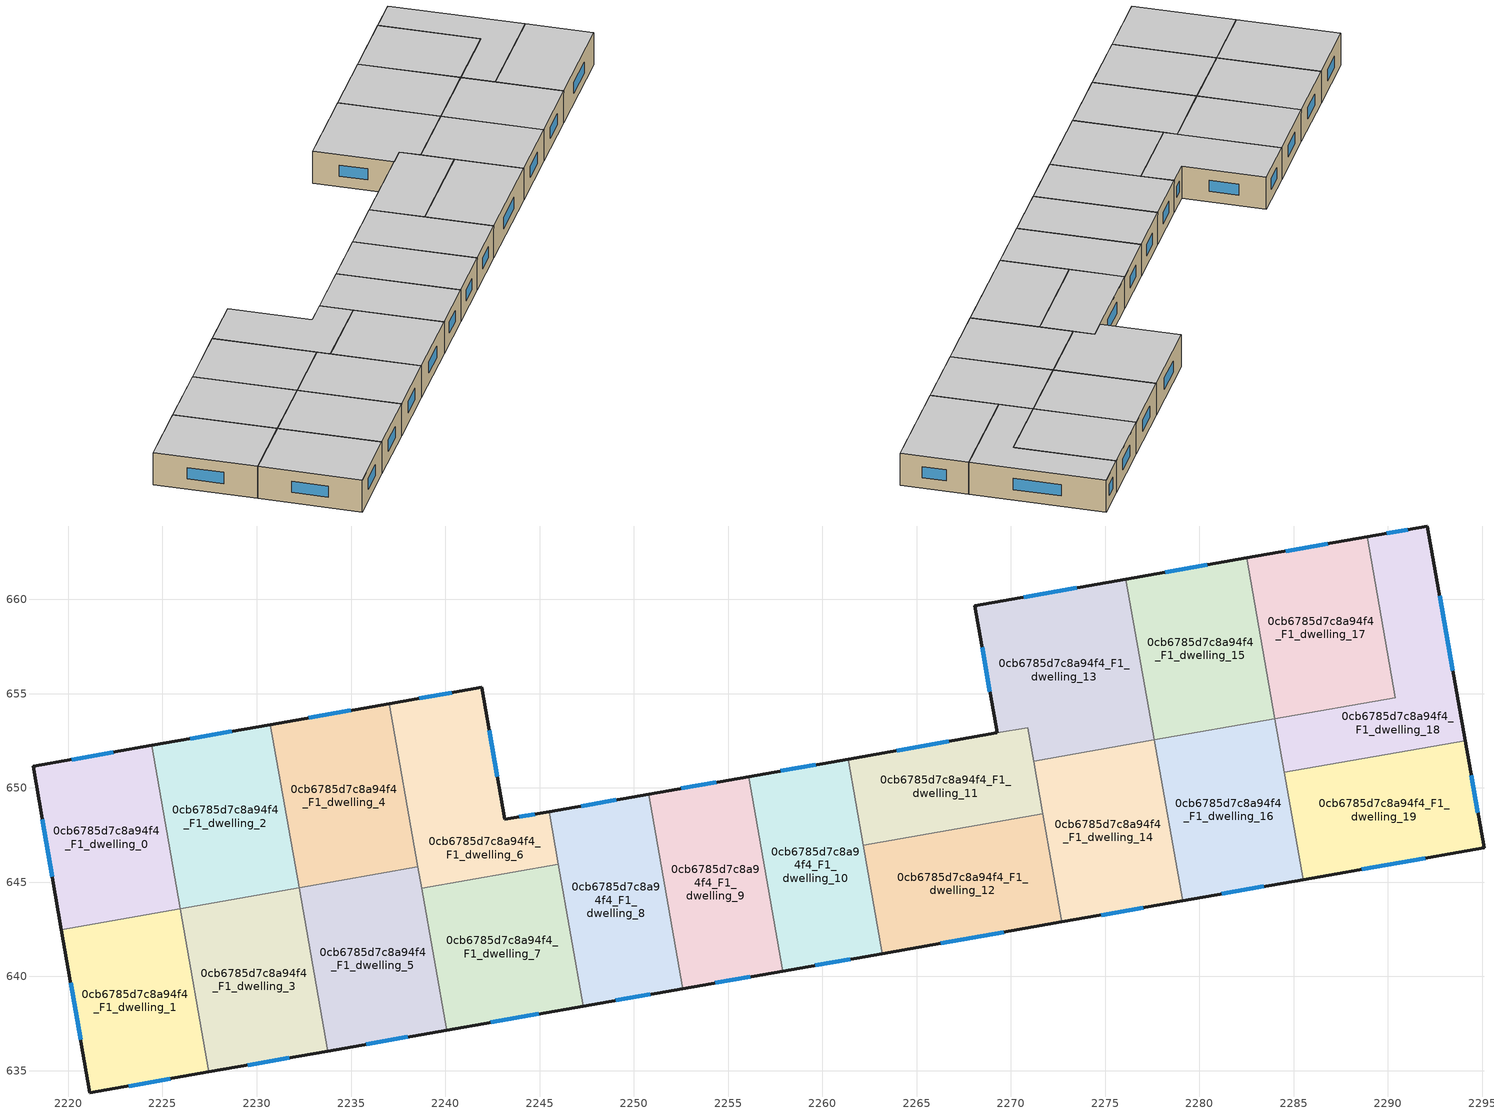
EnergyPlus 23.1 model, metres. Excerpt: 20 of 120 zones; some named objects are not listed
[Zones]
0cb6785d7c8a94f4_F1_dwelling_0
 floor to 0cb6785d7c8a94f4_F0_dwelling_0 (EU_floor_Construction): 2224.42,652.25 2225.94,643.58 2219.64,642.48 2218.13,651.14 z3
 wall outside (EU_wall_Construction): 2224.42,652.25 2218.13,651.14 2219.64,642.48 z3:6
 wall to 0cb6785d7c8a94f4_F1_dwelling_1 (EU_wall_Construction): 2219.64,642.48 2225.94,643.58 z3:6
 wall to 0cb6785d7c8a94f4_F1_dwelling_2 (EU_wall_Construction): 2225.94,643.59 2224.42,652.25 z3:6
 wall to 0cb6785d7c8a94f4_F1_dwelling_3 (EU_wall_Construction): 2225.94,643.58 2225.94,643.59 z3:6
 window (EU_Window_Construction): 2218.62,648.32 2219.15,645.29 / 2222.38,651.89 2220.18,651.5 z3.98:5.02
 ceiling to 0cb6785d7c8a94f4_F2_dwelling_0 (EU_floor_Construction): 2225.94,643.58 2224.42,652.25 2218.13,651.14 2219.64,642.48 z6
0cb6785d7c8a94f4_F1_dwelling_1
 floor to 0cb6785d7c8a94f4_F0_dwelling_1 (EU_floor_Construction): 2225.94,643.58 2227.46,634.93 2221.15,633.82 2219.64,642.48 z3
 wall outside (EU_wall_Construction): 2219.64,642.48 2221.15,633.82 2227.46,634.93 z3:6
 wall to 0cb6785d7c8a94f4_F1_dwelling_3 (EU_wall_Construction): 2227.46,634.93 2225.94,643.58 z3:6
 window (EU_Window_Construction): 2220.13,639.66 2220.66,636.64 / 2223.2,634.18 2225.41,634.57 z3.98:5.02
 ceiling to 0cb6785d7c8a94f4_F2_dwelling_1 (EU_floor_Construction): 2227.46,634.93 2225.94,643.58 2219.64,642.48 2221.15,633.82 z6
0cb6785d7c8a94f4_F1_dwelling_10
 floor to 0cb6785d7c8a94f4_F0_dwelling_10 (EU_floor_Construction): 2261.38,651.53 2263.19,641.21 2257.9,640.28 2256.09,650.59 z3
 wall outside (EU_wall_Construction): 2261.38,651.53 2256.09,650.59 / 2257.9,640.28 2263.19,641.21 z3:6
 wall to 0cb6785d7c8a94f4_F1_dwelling_9 (EU_wall_Construction): 2256.09,650.59 2257.9,640.28 z3:6
 wall to 0cb6785d7c8a94f4_F1_dwelling_12 (EU_wall_Construction): 2263.19,641.21 2262.18,646.94 z3:6
 wall to 0cb6785d7c8a94f4_F1_dwelling_11 (EU_wall_Construction): 2262.18,646.95 2261.38,651.53 z3:6
 window (EU_Window_Construction): 2259.66,651.22 2257.81,650.9 / 2259.62,640.59 2261.47,640.91 z3.98:5.02
 ceiling to 0cb6785d7c8a94f4_F2_dwelling_10 (EU_floor_Construction): 2263.19,641.21 2261.38,651.53 2256.09,650.59 2257.9,640.28 z6
0cb6785d7c8a94f4_F1_dwelling_11
 floor to 0cb6785d7c8a94f4_F0_dwelling_11 (EU_floor_Construction): 2270.9,653.2 2271.7,648.62 2262.18,646.95 2261.38,651.53 z3
 wall outside (EU_wall_Construction): 2269.27,652.91 2261.38,651.53 z3:6
 wall to 0cb6785d7c8a94f4_F1_dwelling_13 (EU_wall_Construction): 2270.9,653.2 2269.27,652.91 / 2271.21,651.42 2270.9,653.19 z3:6
 wall to 0cb6785d7c8a94f4_F1_dwelling_12 (EU_wall_Construction): 2262.18,646.95 2271.7,648.62 z3:6
 wall to 0cb6785d7c8a94f4_F1_dwelling_14 (EU_wall_Construction): 2271.7,648.62 2271.21,651.42 z3:6
 window (EU_Window_Construction): 2266.7,652.46 2263.94,651.98 z3.98:5.02
 ceiling to 0cb6785d7c8a94f4_F2_dwelling_11 (EU_floor_Construction): 2271.7,648.62 2270.9,653.2 2261.38,651.53 2262.18,646.95 z6
0cb6785d7c8a94f4_F1_dwelling_12
 floor to 0cb6785d7c8a94f4_F0_dwelling_12 (EU_floor_Construction): 2271.7,648.62 2272.71,642.89 2263.19,641.21 2262.18,646.95 z3
 wall outside (EU_wall_Construction): 2263.19,641.21 2272.71,642.89 z3:6
 wall to 0cb6785d7c8a94f4_F1_dwelling_14 (EU_wall_Construction): 2272.71,642.89 2271.7,648.62 z3:6
 window (EU_Window_Construction): 2266.29,641.76 2269.61,642.34 z3.98:5.02
 ceiling to 0cb6785d7c8a94f4_F2_dwelling_12 (EU_floor_Construction): 2272.71,642.89 2271.7,648.62 2262.18,646.95 2263.19,641.21 z6
0cb6785d7c8a94f4_F1_dwelling_13
 floor to 0cb6785d7c8a94f4_F0_dwelling_13 (EU_floor_Construction): 2276.11,661.07 2277.61,652.54 2271.21,651.42 2270.9,653.2 2269.27,652.91 2268.09,659.66 z3
 wall outside (EU_wall_Construction): 2276.11,661.07 2268.09,659.66 2269.27,652.91 z3:6
 wall to 0cb6785d7c8a94f4_F1_dwelling_15 (EU_wall_Construction): 2277.61,652.54 2276.11,661.07 z3:6
 wall to 0cb6785d7c8a94f4_F1_dwelling_14 (EU_wall_Construction): 2271.21,651.42 2277.61,652.54 z3:6
 window (EU_Window_Construction): 2268.47,657.47 2268.89,655.11 / 2273.5,660.61 2270.7,660.12 z3.98:5.02
 ceiling to 0cb6785d7c8a94f4_F2_dwelling_13 (EU_floor_Construction): 2277.61,652.54 2276.11,661.07 2268.09,659.66 2269.27,652.91 2270.9,653.2 2271.21,651.42 z6
0cb6785d7c8a94f4_F1_dwelling_14
 floor to 0cb6785d7c8a94f4_F0_dwelling_14 (EU_floor_Construction): 2277.61,652.54 2279.11,644.01 2272.71,642.89 2271.21,651.42 z3
 wall outside (EU_wall_Construction): 2272.71,642.89 2279.11,644.01 z3:6
 wall to 0cb6785d7c8a94f4_F1_dwelling_16 (EU_wall_Construction): 2279.11,644.01 2277.61,652.54 z3:6
 window (EU_Window_Construction): 2274.79,643.25 2277.03,643.65 z3.98:5.02
 ceiling to 0cb6785d7c8a94f4_F2_dwelling_14 (EU_floor_Construction): 2279.11,644.01 2277.61,652.54 2271.21,651.42 2272.71,642.89 z6
0cb6785d7c8a94f4_F1_dwelling_15
 floor to 0cb6785d7c8a94f4_F0_dwelling_15 (EU_floor_Construction): 2282.51,662.2 2284.01,653.67 2277.61,652.54 2276.11,661.07 z3
 wall outside (EU_wall_Construction): 2282.51,662.2 2276.11,661.07 z3:6
 wall to 0cb6785d7c8a94f4_F1_dwelling_17 (EU_wall_Construction): 2284.01,653.67 2282.51,662.2 z3:6
 wall to 0cb6785d7c8a94f4_F1_dwelling_16 (EU_wall_Construction): 2277.61,652.54 2284.01,653.67 z3:6
 window (EU_Window_Construction): 2280.42,661.83 2278.19,661.44 z3.98:5.02
 ceiling to 0cb6785d7c8a94f4_F2_dwelling_15 (EU_floor_Construction): 2284.01,653.67 2282.51,662.2 2276.11,661.07 2277.61,652.54 z6
0cb6785d7c8a94f4_F1_dwelling_16
 floor to 0cb6785d7c8a94f4_F0_dwelling_16 (EU_floor_Construction): 2284.01,653.67 2285.5,645.13 2279.11,644.01 2277.61,652.54 z3
 wall outside (EU_wall_Construction): 2279.11,644.01 2285.5,645.13 z3:6
 wall to 0cb6785d7c8a94f4_F1_dwelling_19 (EU_wall_Construction): 2285.5,645.13 2284.5,650.82 z3:6
 wall to 0cb6785d7c8a94f4_F1_dwelling_18 (EU_wall_Construction): 2284.5,650.82 2284.01,653.67 z3:6
 window (EU_Window_Construction): 2281.19,644.38 2283.42,644.77 z3.98:5.02
 ceiling to 0cb6785d7c8a94f4_F2_dwelling_16 (EU_floor_Construction): 2285.5,645.13 2284.01,653.67 2277.61,652.54 2279.11,644.01 z6
0cb6785d7c8a94f4_F1_dwelling_17
 floor to 0cb6785d7c8a94f4_F0_dwelling_17 (EU_floor_Construction): 2288.9,663.32 2290.4,654.79 2284.01,653.67 2282.51,662.2 z3
 wall outside (EU_wall_Construction): 2288.9,663.32 2282.51,662.2 z3:6
 wall to 0cb6785d7c8a94f4_F1_dwelling_18 (EU_wall_Construction): 2284.01,653.67 2290.4,654.79 2288.9,663.32 z3:6
 window (EU_Window_Construction): 2286.82,662.95 2284.59,662.56 z3.98:5.02
 ceiling to 0cb6785d7c8a94f4_F2_dwelling_17 (EU_floor_Construction): 2290.4,654.79 2288.9,663.32 2282.51,662.2 2284.01,653.67 z6
0cb6785d7c8a94f4_F1_dwelling_18
 floor to 0cb6785d7c8a94f4_F0_dwelling_18 (EU_floor_Construction): 2292.1,663.88 2294.1,652.51 2284.5,650.82 2284.01,653.67 2290.4,654.79 2288.9,663.32 z3
 wall outside (EU_wall_Construction): 2294.1,652.51 2292.1,663.88 2288.9,663.32 z3:6
 wall to 0cb6785d7c8a94f4_F1_dwelling_19 (EU_wall_Construction): 2284.5,650.82 2294.1,652.51 z3:6
 window (EU_Window_Construction): 2291.06,663.7 2289.94,663.5 / 2293.45,656.21 2292.75,660.18 z3.98:5.02
 ceiling to 0cb6785d7c8a94f4_F2_dwelling_18 (EU_floor_Construction): 2294.1,652.51 2292.1,663.88 2288.9,663.32 2290.4,654.79 2284.01,653.67 2284.5,650.82 z6
0cb6785d7c8a94f4_F1_dwelling_19
 floor to 0cb6785d7c8a94f4_F0_dwelling_19 (EU_floor_Construction): 2294.1,652.51 2295.1,646.82 2285.5,645.13 2284.5,650.82 z3
 wall outside (EU_wall_Construction): 2285.5,645.13 2295.1,646.82 2294.1,652.51 z3:6
 window (EU_Window_Construction): 2294.77,648.67 2294.43,650.66 / 2288.62,645.68 2291.98,646.27 z3.98:5.02
 ceiling to 0cb6785d7c8a94f4_F2_dwelling_19 (EU_floor_Construction): 2295.1,646.82 2294.1,652.51 2284.5,650.82 2285.5,645.13 z6
0cb6785d7c8a94f4_F1_dwelling_2
 floor to 0cb6785d7c8a94f4_F0_dwelling_2 (EU_floor_Construction): 2230.72,653.36 2232.24,644.7 2225.94,643.59 2224.42,652.25 z3
 wall outside (EU_wall_Construction): 2230.72,653.36 2224.42,652.25 z3:6
 wall to 0cb6785d7c8a94f4_F1_dwelling_3 (EU_wall_Construction): 2225.94,643.59 2232.24,644.7 z3:6
 wall to 0cb6785d7c8a94f4_F1_dwelling_4 (EU_wall_Construction): 2232.24,644.7 2230.72,653.36 z3:6
 window (EU_Window_Construction): 2228.67,653 2226.47,652.61 z3.98:5.02
 ceiling to 0cb6785d7c8a94f4_F2_dwelling_2 (EU_floor_Construction): 2232.24,644.7 2230.72,653.36 2224.42,652.25 2225.94,643.59 z6
0cb6785d7c8a94f4_F1_dwelling_3
 floor to 0cb6785d7c8a94f4_F0_dwelling_3 (EU_floor_Construction): 2232.24,644.7 2233.77,636.04 2227.46,634.93 2225.94,643.59 z3
 wall outside (EU_wall_Construction): 2227.46,634.93 2233.77,636.04 z3:6
 wall to 0cb6785d7c8a94f4_F1_dwelling_5 (EU_wall_Construction): 2233.77,636.04 2232.24,644.7 z3:6
 window (EU_Window_Construction): 2229.51,635.29 2231.72,635.68 z3.98:5.02
 ceiling to 0cb6785d7c8a94f4_F2_dwelling_3 (EU_floor_Construction): 2233.77,636.04 2232.24,644.7 2225.94,643.59 2227.46,634.93 z6
0cb6785d7c8a94f4_F1_dwelling_4
 floor to 0cb6785d7c8a94f4_F0_dwelling_4 (EU_floor_Construction): 2237.02,654.47 2238.55,645.81 2232.24,644.7 2230.72,653.36 z3
 wall outside (EU_wall_Construction): 2237.02,654.47 2230.72,653.36 z3:6
 wall to 0cb6785d7c8a94f4_F1_dwelling_5 (EU_wall_Construction): 2232.24,644.7 2238.55,645.81 z3:6
 wall to 0cb6785d7c8a94f4_F1_dwelling_6 (EU_wall_Construction): 2238.55,645.81 2237.02,654.47 z3:6
 window (EU_Window_Construction): 2234.97,654.11 2232.77,653.72 z3.98:5.02
 ceiling to 0cb6785d7c8a94f4_F2_dwelling_4 (EU_floor_Construction): 2238.55,645.81 2237.02,654.47 2230.72,653.36 2232.24,644.7 z6
0cb6785d7c8a94f4_F1_dwelling_5
 floor to 0cb6785d7c8a94f4_F0_dwelling_5 (EU_floor_Construction): 2238.55,645.81 2240.07,637.15 2233.77,636.04 2232.24,644.7 z3
 wall outside (EU_wall_Construction): 2233.77,636.04 2240.07,637.15 z3:6
 wall to 0cb6785d7c8a94f4_F1_dwelling_7 (EU_wall_Construction): 2240.07,637.15 2238.74,644.68 z3:6
 wall to 0cb6785d7c8a94f4_F1_dwelling_6 (EU_wall_Construction): 2238.74,644.68 2238.55,645.81 z3:6
 window (EU_Window_Construction): 2235.82,636.4 2238.02,636.79 z3.98:5.02
 ceiling to 0cb6785d7c8a94f4_F2_dwelling_5 (EU_floor_Construction): 2240.07,637.15 2238.55,645.81 2232.24,644.7 2233.77,636.04 z6
0cb6785d7c8a94f4_F1_dwelling_6
 floor to 0cb6785d7c8a94f4_F0_dwelling_6 (EU_floor_Construction): 2241.93,655.33 2243.16,648.32 2245.5,648.74 2245.99,645.95 2238.74,644.68 2237.02,654.47 z3
 wall outside (EU_wall_Construction): 2245.5,648.74 2243.16,648.32 2241.93,655.33 2237.02,654.47 z3:6
 wall to 0cb6785d7c8a94f4_F1_dwelling_7 (EU_wall_Construction): 2238.74,644.68 2245.99,645.95 z3:6
 wall to 0cb6785d7c8a94f4_F1_dwelling_8 (EU_wall_Construction): 2245.99,645.95 2245.5,648.74 z3:6
 window (EU_Window_Construction): 2242.76,650.6 2242.33,653.05 / 2244.74,648.6 2243.92,648.46 / 2240.34,655.05 2238.62,654.75 z3.98:5.02
 ceiling to 0cb6785d7c8a94f4_F2_dwelling_6 (EU_floor_Construction): 2245.99,645.95 2245.5,648.74 2243.16,648.32 2241.93,655.33 2237.02,654.47 2238.74,644.68 z6
0cb6785d7c8a94f4_F1_dwelling_7
 floor to 0cb6785d7c8a94f4_F0_dwelling_7 (EU_floor_Construction): 2245.99,645.95 2247.32,638.42 2240.07,637.15 2238.74,644.68 z3
 wall outside (EU_wall_Construction): 2240.07,637.15 2247.32,638.42 z3:6
 wall to 0cb6785d7c8a94f4_F1_dwelling_8 (EU_wall_Construction): 2247.32,638.42 2245.99,645.95 z3:6
 window (EU_Window_Construction): 2242.43,637.56 2244.96,638.01 z3.98:5.02
 ceiling to 0cb6785d7c8a94f4_F2_dwelling_7 (EU_floor_Construction): 2247.32,638.42 2245.99,645.95 2238.74,644.68 2240.07,637.15 z6
0cb6785d7c8a94f4_F1_dwelling_8
 floor to 0cb6785d7c8a94f4_F0_dwelling_8 (EU_floor_Construction): 2250.8,649.67 2252.61,639.35 2247.32,638.42 2245.5,648.74 z3
 wall outside (EU_wall_Construction): 2250.8,649.67 2245.5,648.74 / 2247.32,638.42 2252.61,639.35 z3:6
 wall to 0cb6785d7c8a94f4_F1_dwelling_9 (EU_wall_Construction): 2252.61,639.35 2250.8,649.67 z3:6
 window (EU_Window_Construction): 2249.07,649.36 2247.22,649.04 / 2249.04,638.73 2250.89,639.05 z3.98:5.02
 ceiling to 0cb6785d7c8a94f4_F2_dwelling_8 (EU_floor_Construction): 2252.61,639.35 2250.8,649.67 2245.5,648.74 2247.32,638.42 z6
0cb6785d7c8a94f4_F1_dwelling_9
 floor to 0cb6785d7c8a94f4_F0_dwelling_9 (EU_floor_Construction): 2256.09,650.59 2257.9,640.28 2252.61,639.35 2250.8,649.67 z3
 wall outside (EU_wall_Construction): 2256.09,650.59 2250.8,649.67 / 2252.61,639.35 2257.9,640.28 z3:6
 window (EU_Window_Construction): 2254.37,650.29 2252.52,649.97 / 2254.33,639.66 2256.18,639.98 z3.98:5.02
 ceiling to 0cb6785d7c8a94f4_F2_dwelling_9 (EU_floor_Construction): 2257.9,640.28 2256.09,650.59 2250.8,649.67 2252.61,639.35 z6
[Building]
EU S2 Campaign: North Axis=0; Terrain=City; Solar Distribution=FullExterior
[Site:Location]
Bologna: Latitude=44.5; Longitude=11.25; Time Zone=1; Elevation=37
[SizingPeriod:WeatherFileDays]
AnnualSizingPeriod: Begin Month=1; Begin Day of Month=1; End Month=12; End Day of Month=31; Day of Week for Start Day=Monday; Use Weather File Daylight Saving Period=No; Use Weather File Rain and Snow Indicators=No
[MATERIAL]
EU_InternalMass_Material: Roughness=MediumRough; Thickness=0.1; Conductivity=1; Density=1800; Specific Heat=900; Thermal Absorptance=0.9; Solar Absorptance=0.7; Visible Absorptance=0.7
[MATERIAL:NOMASS] Roughness=MediumRough; Thermal Absorptance=0.9; Solar Absorptance=0.7; Visible Absorptance=0.7
Name | Thermal Resistance
EU_wall_NoMass | 0.905828
EU_floor_NoMass | 0.67114
[WINDOWMATERIAL:SIMPLEGLAZINGSYSTEM]
EU_Window_SimpleGlazing: UFactor=4.52486; Solar Heat Gain Coefficient=0.85; Visible Transmittance=0.85
[CONSTRUCTION]
EU_wall_Construction: EU_wall_NoMass
EU_floor_Construction: EU_floor_NoMass
EU_Window_Construction: EU_Window_SimpleGlazing
EU_InternalMass_Construction: EU_InternalMass_Material
[ZONE] Type=1; Multiplier=1; Ceiling Height=autocalculate; Floor Area=autocalculate; Part of Total Floor Area=Yes
Name | Volume
0cb6785d7c8a94f4_F1_dwelling_0; 0cb6785d7c8a94f4_F1_dwelling_17 | 168.755
0cb6785d7c8a94f4_F1_dwelling_1 | 168.751
0cb6785d7c8a94f4_F1_dwelling_10 | 168.738
0cb6785d7c8a94f4_F1_dwelling_11 | 134.859
0cb6785d7c8a94f4_F1_dwelling_12 | 168.763
0cb6785d7c8a94f4_F1_dwelling_13 | 202.646
0cb6785d7c8a94f4_F1_dwelling_14 | 168.728
0cb6785d7c8a94f4_F1_dwelling_15; 0cb6785d7c8a94f4_F1_dwelling_16; 0cb6785d7c8a94f4_F1_dwelling_8 | 168.754
0cb6785d7c8a94f4_F1_dwelling_18 | 168.752
0cb6785d7c8a94f4_F1_dwelling_19; 0cb6785d7c8a94f4_F1_dwelling_4 | 168.779
0cb6785d7c8a94f4_F1_dwelling_2 | 168.748
0cb6785d7c8a94f4_F1_dwelling_3; 0cb6785d7c8a94f4_F1_dwelling_7 | 168.746
0cb6785d7c8a94f4_F1_dwelling_5 | 168.785
0cb6785d7c8a94f4_F1_dwelling_6 | 168.75
0cb6785d7c8a94f4_F1_dwelling_9 | 168.769
[INTERNALMASS] Construction=EU_InternalMass_Construction
Name | Zone or ZoneList | Surface Area
0cb6785d7c8a94f4_F1_dwelling_0_EU_InternalMass | 0cb6785d7c8a94f4_F1_dwelling_0 | 56.2528
0cb6785d7c8a94f4_F1_dwelling_1_EU_InternalMass | 0cb6785d7c8a94f4_F1_dwelling_1 | 56.2507
0cb6785d7c8a94f4_F1_dwelling_2_EU_InternalMass | 0cb6785d7c8a94f4_F1_dwelling_2 | 56.249
0cb6785d7c8a94f4_F1_dwelling_3_EU_InternalMass | 0cb6785d7c8a94f4_F1_dwelling_3 | 56.2477
0cb6785d7c8a94f4_F1_dwelling_4_EU_InternalMass | 0cb6785d7c8a94f4_F1_dwelling_4 | 56.2577
0cb6785d7c8a94f4_F1_dwelling_5_EU_InternalMass | 0cb6785d7c8a94f4_F1_dwelling_5 | 56.2617
0cb6785d7c8a94f4_F1_dwelling_6_EU_InternalMass | 0cb6785d7c8a94f4_F1_dwelling_6 | 56.2505
0cb6785d7c8a94f4_F1_dwelling_7_EU_InternalMass | 0cb6785d7c8a94f4_F1_dwelling_7 | 56.2473
0cb6785d7c8a94f4_F1_dwelling_8_EU_InternalMass | 0cb6785d7c8a94f4_F1_dwelling_8 | 56.2516
0cb6785d7c8a94f4_F1_dwelling_9_EU_InternalMass | 0cb6785d7c8a94f4_F1_dwelling_9 | 56.2563
0cb6785d7c8a94f4_F1_dwelling_10_EU_InternalMass | 0cb6785d7c8a94f4_F1_dwelling_10 | 56.246
0cb6785d7c8a94f4_F1_dwelling_11_EU_InternalMass | 0cb6785d7c8a94f4_F1_dwelling_11 | 44.9536
0cb6785d7c8a94f4_F1_dwelling_12_EU_InternalMass | 0cb6785d7c8a94f4_F1_dwelling_12 | 56.257
0cb6785d7c8a94f4_F1_dwelling_13_EU_InternalMass | 0cb6785d7c8a94f4_F1_dwelling_13 | 67.5495
0cb6785d7c8a94f4_F1_dwelling_14_EU_InternalMass | 0cb6785d7c8a94f4_F1_dwelling_14 | 56.2428
0cb6785d7c8a94f4_F1_dwelling_15_EU_InternalMass | 0cb6785d7c8a94f4_F1_dwelling_15 | 56.2499
0cb6785d7c8a94f4_F1_dwelling_16_EU_InternalMass | 0cb6785d7c8a94f4_F1_dwelling_16 | 56.2516
0cb6785d7c8a94f4_F1_dwelling_17_EU_InternalMass | 0cb6785d7c8a94f4_F1_dwelling_17 | 56.2513
0cb6785d7c8a94f4_F1_dwelling_18_EU_InternalMass | 0cb6785d7c8a94f4_F1_dwelling_18 | 56.251
0cb6785d7c8a94f4_F1_dwelling_19_EU_InternalMass | 0cb6785d7c8a94f4_F1_dwelling_19 | 56.2589
[OTHEREQUIPMENT] Fuel Type=Electricity; Design Level Calculation Method=Watts/Area; Power per Zone Floor Area=1; Fraction Latent=0; Fraction Radiant=0; Fraction Lost=0; Carbon Dioxide Generation Rate=0; EndUse Subcategory=EU_Step8_InternalGains
Name | Zone or ZoneList or Space or SpaceList | Schedule
EU_Step8_InternalGain_0cb6785d7c8a94f4_F1_dwelling_0_f000 | 0cb6785d7c8a94f4_F1_dwelling_0 | EU_Step8_GainSchedule_0cb6785d7c8a94f4_F1_dwelling_0_f000
EU_Step8_InternalGain_0cb6785d7c8a94f4_F1_dwelling_1_f000 | 0cb6785d7c8a94f4_F1_dwelling_1 | EU_Step8_GainSchedule_0cb6785d7c8a94f4_F1_dwelling_1_f000
EU_Step8_InternalGain_0cb6785d7c8a94f4_F1_dwelling_2_f000 | 0cb6785d7c8a94f4_F1_dwelling_2 | EU_Step8_GainSchedule_0cb6785d7c8a94f4_F1_dwelling_2_f000
EU_Step8_InternalGain_0cb6785d7c8a94f4_F1_dwelling_3_f000 | 0cb6785d7c8a94f4_F1_dwelling_3 | EU_Step8_GainSchedule_0cb6785d7c8a94f4_F1_dwelling_3_f000
EU_Step8_InternalGain_0cb6785d7c8a94f4_F1_dwelling_4_f000 | 0cb6785d7c8a94f4_F1_dwelling_4 | EU_Step8_GainSchedule_0cb6785d7c8a94f4_F1_dwelling_4_f000
EU_Step8_InternalGain_0cb6785d7c8a94f4_F1_dwelling_5_f000 | 0cb6785d7c8a94f4_F1_dwelling_5 | EU_Step8_GainSchedule_0cb6785d7c8a94f4_F1_dwelling_5_f000
EU_Step8_InternalGain_0cb6785d7c8a94f4_F1_dwelling_6_f000 | 0cb6785d7c8a94f4_F1_dwelling_6 | EU_Step8_GainSchedule_0cb6785d7c8a94f4_F1_dwelling_6_f000
EU_Step8_InternalGain_0cb6785d7c8a94f4_F1_dwelling_7_f000 | 0cb6785d7c8a94f4_F1_dwelling_7 | EU_Step8_GainSchedule_0cb6785d7c8a94f4_F1_dwelling_7_f000
EU_Step8_InternalGain_0cb6785d7c8a94f4_F1_dwelling_8_f000 | 0cb6785d7c8a94f4_F1_dwelling_8 | EU_Step8_GainSchedule_0cb6785d7c8a94f4_F1_dwelling_8_f000
EU_Step8_InternalGain_0cb6785d7c8a94f4_F1_dwelling_9_f000 | 0cb6785d7c8a94f4_F1_dwelling_9 | EU_Step8_GainSchedule_0cb6785d7c8a94f4_F1_dwelling_9_f000
EU_Step8_InternalGain_0cb6785d7c8a94f4_F1_dwelling_10_f000 | 0cb6785d7c8a94f4_F1_dwelling_10 | EU_Step8_GainSchedule_0cb6785d7c8a94f4_F1_dwelling_10_f000
EU_Step8_InternalGain_0cb6785d7c8a94f4_F1_dwelling_11_f000 | 0cb6785d7c8a94f4_F1_dwelling_11 | EU_Step8_GainSchedule_0cb6785d7c8a94f4_F1_dwelling_11_f000
EU_Step8_InternalGain_0cb6785d7c8a94f4_F1_dwelling_12_f000 | 0cb6785d7c8a94f4_F1_dwelling_12 | EU_Step8_GainSchedule_0cb6785d7c8a94f4_F1_dwelling_12_f000
EU_Step8_InternalGain_0cb6785d7c8a94f4_F1_dwelling_13_f000 | 0cb6785d7c8a94f4_F1_dwelling_13 | EU_Step8_GainSchedule_0cb6785d7c8a94f4_F1_dwelling_13_f000
EU_Step8_InternalGain_0cb6785d7c8a94f4_F1_dwelling_14_f000 | 0cb6785d7c8a94f4_F1_dwelling_14 | EU_Step8_GainSchedule_0cb6785d7c8a94f4_F1_dwelling_14_f000
EU_Step8_InternalGain_0cb6785d7c8a94f4_F1_dwelling_15_f000 | 0cb6785d7c8a94f4_F1_dwelling_15 | EU_Step8_GainSchedule_0cb6785d7c8a94f4_F1_dwelling_15_f000
EU_Step8_InternalGain_0cb6785d7c8a94f4_F1_dwelling_16_f000 | 0cb6785d7c8a94f4_F1_dwelling_16 | EU_Step8_GainSchedule_0cb6785d7c8a94f4_F1_dwelling_16_f000
EU_Step8_InternalGain_0cb6785d7c8a94f4_F1_dwelling_17_f000 | 0cb6785d7c8a94f4_F1_dwelling_17 | EU_Step8_GainSchedule_0cb6785d7c8a94f4_F1_dwelling_17_f000
EU_Step8_InternalGain_0cb6785d7c8a94f4_F1_dwelling_18_f000 | 0cb6785d7c8a94f4_F1_dwelling_18 | EU_Step8_GainSchedule_0cb6785d7c8a94f4_F1_dwelling_18_f000
EU_Step8_InternalGain_0cb6785d7c8a94f4_F1_dwelling_19_f000 | 0cb6785d7c8a94f4_F1_dwelling_19 | EU_Step8_GainSchedule_0cb6785d7c8a94f4_F1_dwelling_19_f000
[ZONEVENTILATION:DESIGNFLOWRATE] Schedule=EU_AlwaysOn; Design Flow Rate Calculation Method=AirChanges/Hour; Air Changes per Hour=0.73129; Ventilation Type=Natural; Fan Pressure Rise=0; Fan Total Efficiency=1; Constant Term Coefficient=1; Temperature Term Coefficient=0; Velocity Term Coefficient=0; Velocity Squared Term Coefficient=0; Minimum Indoor Temperature=-100; Maximum Indoor Temperature=100; Delta Temperature=-100; Minimum Outdoor Temperature=-100; Maximum Outdoor Temperature=100; Maximum Wind Speed=40
Name | Zone or ZoneList or Space or SpaceList
EU_ConstantAir_0cb6785d7c8a94f4_F1_dwelling_0 | 0cb6785d7c8a94f4_F1_dwelling_0
EU_ConstantAir_0cb6785d7c8a94f4_F1_dwelling_1 | 0cb6785d7c8a94f4_F1_dwelling_1
EU_ConstantAir_0cb6785d7c8a94f4_F1_dwelling_2 | 0cb6785d7c8a94f4_F1_dwelling_2
EU_ConstantAir_0cb6785d7c8a94f4_F1_dwelling_3 | 0cb6785d7c8a94f4_F1_dwelling_3
EU_ConstantAir_0cb6785d7c8a94f4_F1_dwelling_4 | 0cb6785d7c8a94f4_F1_dwelling_4
EU_ConstantAir_0cb6785d7c8a94f4_F1_dwelling_5 | 0cb6785d7c8a94f4_F1_dwelling_5
EU_ConstantAir_0cb6785d7c8a94f4_F1_dwelling_6 | 0cb6785d7c8a94f4_F1_dwelling_6
EU_ConstantAir_0cb6785d7c8a94f4_F1_dwelling_7 | 0cb6785d7c8a94f4_F1_dwelling_7
EU_ConstantAir_0cb6785d7c8a94f4_F1_dwelling_8 | 0cb6785d7c8a94f4_F1_dwelling_8
EU_ConstantAir_0cb6785d7c8a94f4_F1_dwelling_9 | 0cb6785d7c8a94f4_F1_dwelling_9
EU_ConstantAir_0cb6785d7c8a94f4_F1_dwelling_10 | 0cb6785d7c8a94f4_F1_dwelling_10
EU_ConstantAir_0cb6785d7c8a94f4_F1_dwelling_11 | 0cb6785d7c8a94f4_F1_dwelling_11
EU_ConstantAir_0cb6785d7c8a94f4_F1_dwelling_12 | 0cb6785d7c8a94f4_F1_dwelling_12
EU_ConstantAir_0cb6785d7c8a94f4_F1_dwelling_13 | 0cb6785d7c8a94f4_F1_dwelling_13
EU_ConstantAir_0cb6785d7c8a94f4_F1_dwelling_14 | 0cb6785d7c8a94f4_F1_dwelling_14
EU_ConstantAir_0cb6785d7c8a94f4_F1_dwelling_15 | 0cb6785d7c8a94f4_F1_dwelling_15
EU_ConstantAir_0cb6785d7c8a94f4_F1_dwelling_16 | 0cb6785d7c8a94f4_F1_dwelling_16
EU_ConstantAir_0cb6785d7c8a94f4_F1_dwelling_17 | 0cb6785d7c8a94f4_F1_dwelling_17
EU_ConstantAir_0cb6785d7c8a94f4_F1_dwelling_18 | 0cb6785d7c8a94f4_F1_dwelling_18
EU_ConstantAir_0cb6785d7c8a94f4_F1_dwelling_19 | 0cb6785d7c8a94f4_F1_dwelling_19
[HVACTEMPLATE:ZONE:IDEALLOADSAIRSYSTEM] System Availability Schedule=EU_AlwaysOn; Maximum Heating Supply Air Temperature=50; Minimum Cooling Supply Air Temperature=13; Maximum Heating Supply Air Humidity Ratio=0.0156; Minimum Cooling Supply Air Humidity Ratio=0.0077; Heating Limit=NoLimit; Cooling Limit=NoLimit; Heating Availability Schedule=EU_AlwaysOn; Cooling Availability Schedule=EU_CoolingOff; Dehumidification Control Type=ConstantSensibleHeatRatio; Cooling Sensible Heat Ratio=0.7; Dehumidification Setpoint=60; Humidification Control Type=None; Humidification Setpoint=30; Outdoor Air Method=None; Outdoor Air Flow Rate per Person=0.00944; Outdoor Air Flow Rate per Zone Floor Area=0; Outdoor Air Flow Rate per Zone=0; Demand Controlled Ventilation Type=None; Outdoor Air Economizer Type=NoEconomizer; Heat Recovery Type=None; Sensible Heat Recovery Effectiveness=0.7; Latent Heat Recovery Effectiveness=0.65
Name | Template Thermostat
0cb6785d7c8a94f4_F1_dwelling_0 | EU_HeatOnly_0cb6785d7c8a94f4_F1_dwelling_0
0cb6785d7c8a94f4_F1_dwelling_1 | EU_HeatOnly_0cb6785d7c8a94f4_F1_dwelling_1
0cb6785d7c8a94f4_F1_dwelling_2 | EU_HeatOnly_0cb6785d7c8a94f4_F1_dwelling_2
0cb6785d7c8a94f4_F1_dwelling_3 | EU_HeatOnly_0cb6785d7c8a94f4_F1_dwelling_3
0cb6785d7c8a94f4_F1_dwelling_4 | EU_HeatOnly_0cb6785d7c8a94f4_F1_dwelling_4
0cb6785d7c8a94f4_F1_dwelling_5 | EU_HeatOnly_0cb6785d7c8a94f4_F1_dwelling_5
0cb6785d7c8a94f4_F1_dwelling_6 | EU_HeatOnly_0cb6785d7c8a94f4_F1_dwelling_6
0cb6785d7c8a94f4_F1_dwelling_7 | EU_HeatOnly_0cb6785d7c8a94f4_F1_dwelling_7
0cb6785d7c8a94f4_F1_dwelling_8 | EU_HeatOnly_0cb6785d7c8a94f4_F1_dwelling_8
0cb6785d7c8a94f4_F1_dwelling_9 | EU_HeatOnly_0cb6785d7c8a94f4_F1_dwelling_9
0cb6785d7c8a94f4_F1_dwelling_10 | EU_HeatOnly_0cb6785d7c8a94f4_F1_dwelling_10
0cb6785d7c8a94f4_F1_dwelling_11 | EU_HeatOnly_0cb6785d7c8a94f4_F1_dwelling_11
0cb6785d7c8a94f4_F1_dwelling_12 | EU_HeatOnly_0cb6785d7c8a94f4_F1_dwelling_12
0cb6785d7c8a94f4_F1_dwelling_13 | EU_HeatOnly_0cb6785d7c8a94f4_F1_dwelling_13
0cb6785d7c8a94f4_F1_dwelling_14 | EU_HeatOnly_0cb6785d7c8a94f4_F1_dwelling_14
0cb6785d7c8a94f4_F1_dwelling_15 | EU_HeatOnly_0cb6785d7c8a94f4_F1_dwelling_15
0cb6785d7c8a94f4_F1_dwelling_16 | EU_HeatOnly_0cb6785d7c8a94f4_F1_dwelling_16
0cb6785d7c8a94f4_F1_dwelling_17 | EU_HeatOnly_0cb6785d7c8a94f4_F1_dwelling_17
0cb6785d7c8a94f4_F1_dwelling_18 | EU_HeatOnly_0cb6785d7c8a94f4_F1_dwelling_18
0cb6785d7c8a94f4_F1_dwelling_19 | EU_HeatOnly_0cb6785d7c8a94f4_F1_dwelling_19
[SIZING:ZONE] Zone Cooling Design Supply Air Temperature Input Method=SupplyAirTemperature; Zone Cooling Design Supply Air Temperature=13; Zone Heating Design Supply Air Temperature Input Method=SupplyAirTemperature; Zone Heating Design Supply Air Temperature=50; Zone Cooling Design Supply Air Humidity Ratio=0.008; Zone Heating Design Supply Air Humidity Ratio=0.008; Cooling Design Air Flow Method=DesignDay; Cooling Design Air Flow Rate=0; Cooling Minimum Air Flow per Zone Floor Area=0.000762; Cooling Minimum Air Flow=0; Cooling Minimum Air Flow Fraction=0.2; Heating Design Air Flow Method=DesignDay; Heating Design Air Flow Rate=0; Heating Maximum Air Flow per Zone Floor Area=0.002032; Heating Maximum Air Flow=0.141576; Heating Maximum Air Flow Fraction=0.3; Account for Dedicated Outdoor Air System=No; Dedicated Outdoor Air System Control Strategy=NeutralSupplyAir; Dedicated Outdoor Air Low Setpoint Temperature for Design=autosize; Dedicated Outdoor Air High Setpoint Temperature for Design=autosize; Zone Load Sizing Method=Sensible Load Only No Latent Load; Zone Latent Cooling Design Supply Air Humidity Ratio Input Method=HumidityRatioDifference; Zone Cooling Design Supply Air Humidity Ratio Difference=0.005; Zone Latent Heating Design Supply Air Humidity Ratio Input Method=HumidityRatioDifference; Zone Humidification Design Supply Air Humidity Ratio Difference=0.005
0cb6785d7c8a94f4_F1_dwelling_0; 0cb6785d7c8a94f4_F1_dwelling_1; 0cb6785d7c8a94f4_F1_dwelling_2; 0cb6785d7c8a94f4_F1_dwelling_3; 0cb6785d7c8a94f4_F1_dwelling_4; 0cb6785d7c8a94f4_F1_dwelling_5; 0cb6785d7c8a94f4_F1_dwelling_6; 0cb6785d7c8a94f4_F1_dwelling_7; 0cb6785d7c8a94f4_F1_dwelling_8; 0cb6785d7c8a94f4_F1_dwelling_9; 0cb6785d7c8a94f4_F1_dwelling_10; 0cb6785d7c8a94f4_F1_dwelling_11; 0cb6785d7c8a94f4_F1_dwelling_12; 0cb6785d7c8a94f4_F1_dwelling_13; 0cb6785d7c8a94f4_F1_dwelling_14; 0cb6785d7c8a94f4_F1_dwelling_15; 0cb6785d7c8a94f4_F1_dwelling_16; 0cb6785d7c8a94f4_F1_dwelling_17; 0cb6785d7c8a94f4_F1_dwelling_18; 0cb6785d7c8a94f4_F1_dwelling_19
[SCHEDULE:CONSTANT]
Name | Hourly Value
EU_AlwaysOn | 1
EU_CoolingOff | 0
[SCHEDULE:FILE] Column Number=1; Rows to Skip at Top=0; Number of Hours of Data=8760; Column Separator=Comma; Interpolate to Timestep=No; Minutes per Item=60; Adjust Schedule for Daylight Savings=Yes
Name | File
EU_Step8_GainSchedule_0cb6785d7c8a94f4_F1_dwelling_0_f000 | ../../schedules/0cb6785d7c8a94f4/0cb6785d7c8a94f4_F1_dwelling_0_f000_gain.csv
EU_Step8_GainSchedule_0cb6785d7c8a94f4_F1_dwelling_1_f000 | ../../schedules/0cb6785d7c8a94f4/0cb6785d7c8a94f4_F1_dwelling_1_f000_gain.csv
EU_Step8_GainSchedule_0cb6785d7c8a94f4_F1_dwelling_2_f000 | ../../schedules/0cb6785d7c8a94f4/0cb6785d7c8a94f4_F1_dwelling_2_f000_gain.csv
EU_Step8_GainSchedule_0cb6785d7c8a94f4_F1_dwelling_3_f000 | ../../schedules/0cb6785d7c8a94f4/0cb6785d7c8a94f4_F1_dwelling_3_f000_gain.csv
EU_Step8_GainSchedule_0cb6785d7c8a94f4_F1_dwelling_4_f000 | ../../schedules/0cb6785d7c8a94f4/0cb6785d7c8a94f4_F1_dwelling_4_f000_gain.csv
EU_Step8_GainSchedule_0cb6785d7c8a94f4_F1_dwelling_5_f000 | ../../schedules/0cb6785d7c8a94f4/0cb6785d7c8a94f4_F1_dwelling_5_f000_gain.csv
EU_Step8_GainSchedule_0cb6785d7c8a94f4_F1_dwelling_6_f000 | ../../schedules/0cb6785d7c8a94f4/0cb6785d7c8a94f4_F1_dwelling_6_f000_gain.csv
EU_Step8_GainSchedule_0cb6785d7c8a94f4_F1_dwelling_7_f000 | ../../schedules/0cb6785d7c8a94f4/0cb6785d7c8a94f4_F1_dwelling_7_f000_gain.csv
EU_Step8_GainSchedule_0cb6785d7c8a94f4_F1_dwelling_8_f000 | ../../schedules/0cb6785d7c8a94f4/0cb6785d7c8a94f4_F1_dwelling_8_f000_gain.csv
EU_Step8_GainSchedule_0cb6785d7c8a94f4_F1_dwelling_9_f000 | ../../schedules/0cb6785d7c8a94f4/0cb6785d7c8a94f4_F1_dwelling_9_f000_gain.csv
EU_Step8_GainSchedule_0cb6785d7c8a94f4_F1_dwelling_10_f000 | ../../schedules/0cb6785d7c8a94f4/0cb6785d7c8a94f4_F1_dwelling_10_f000_gain.csv
EU_Step8_GainSchedule_0cb6785d7c8a94f4_F1_dwelling_11_f000 | ../../schedules/0cb6785d7c8a94f4/0cb6785d7c8a94f4_F1_dwelling_11_f000_gain.csv
EU_Step8_GainSchedule_0cb6785d7c8a94f4_F1_dwelling_12_f000 | ../../schedules/0cb6785d7c8a94f4/0cb6785d7c8a94f4_F1_dwelling_12_f000_gain.csv
EU_Step8_GainSchedule_0cb6785d7c8a94f4_F1_dwelling_13_f000 | ../../schedules/0cb6785d7c8a94f4/0cb6785d7c8a94f4_F1_dwelling_13_f000_gain.csv
EU_Step8_GainSchedule_0cb6785d7c8a94f4_F1_dwelling_14_f000 | ../../schedules/0cb6785d7c8a94f4/0cb6785d7c8a94f4_F1_dwelling_14_f000_gain.csv
EU_Step8_GainSchedule_0cb6785d7c8a94f4_F1_dwelling_15_f000 | ../../schedules/0cb6785d7c8a94f4/0cb6785d7c8a94f4_F1_dwelling_15_f000_gain.csv
EU_Step8_GainSchedule_0cb6785d7c8a94f4_F1_dwelling_16_f000 | ../../schedules/0cb6785d7c8a94f4/0cb6785d7c8a94f4_F1_dwelling_16_f000_gain.csv
EU_Step8_GainSchedule_0cb6785d7c8a94f4_F1_dwelling_17_f000 | ../../schedules/0cb6785d7c8a94f4/0cb6785d7c8a94f4_F1_dwelling_17_f000_gain.csv
EU_Step8_GainSchedule_0cb6785d7c8a94f4_F1_dwelling_18_f000 | ../../schedules/0cb6785d7c8a94f4/0cb6785d7c8a94f4_F1_dwelling_18_f000_gain.csv
EU_Step8_GainSchedule_0cb6785d7c8a94f4_F1_dwelling_19_f000 | ../../schedules/0cb6785d7c8a94f4/0cb6785d7c8a94f4_F1_dwelling_19_f000_gain.csv
